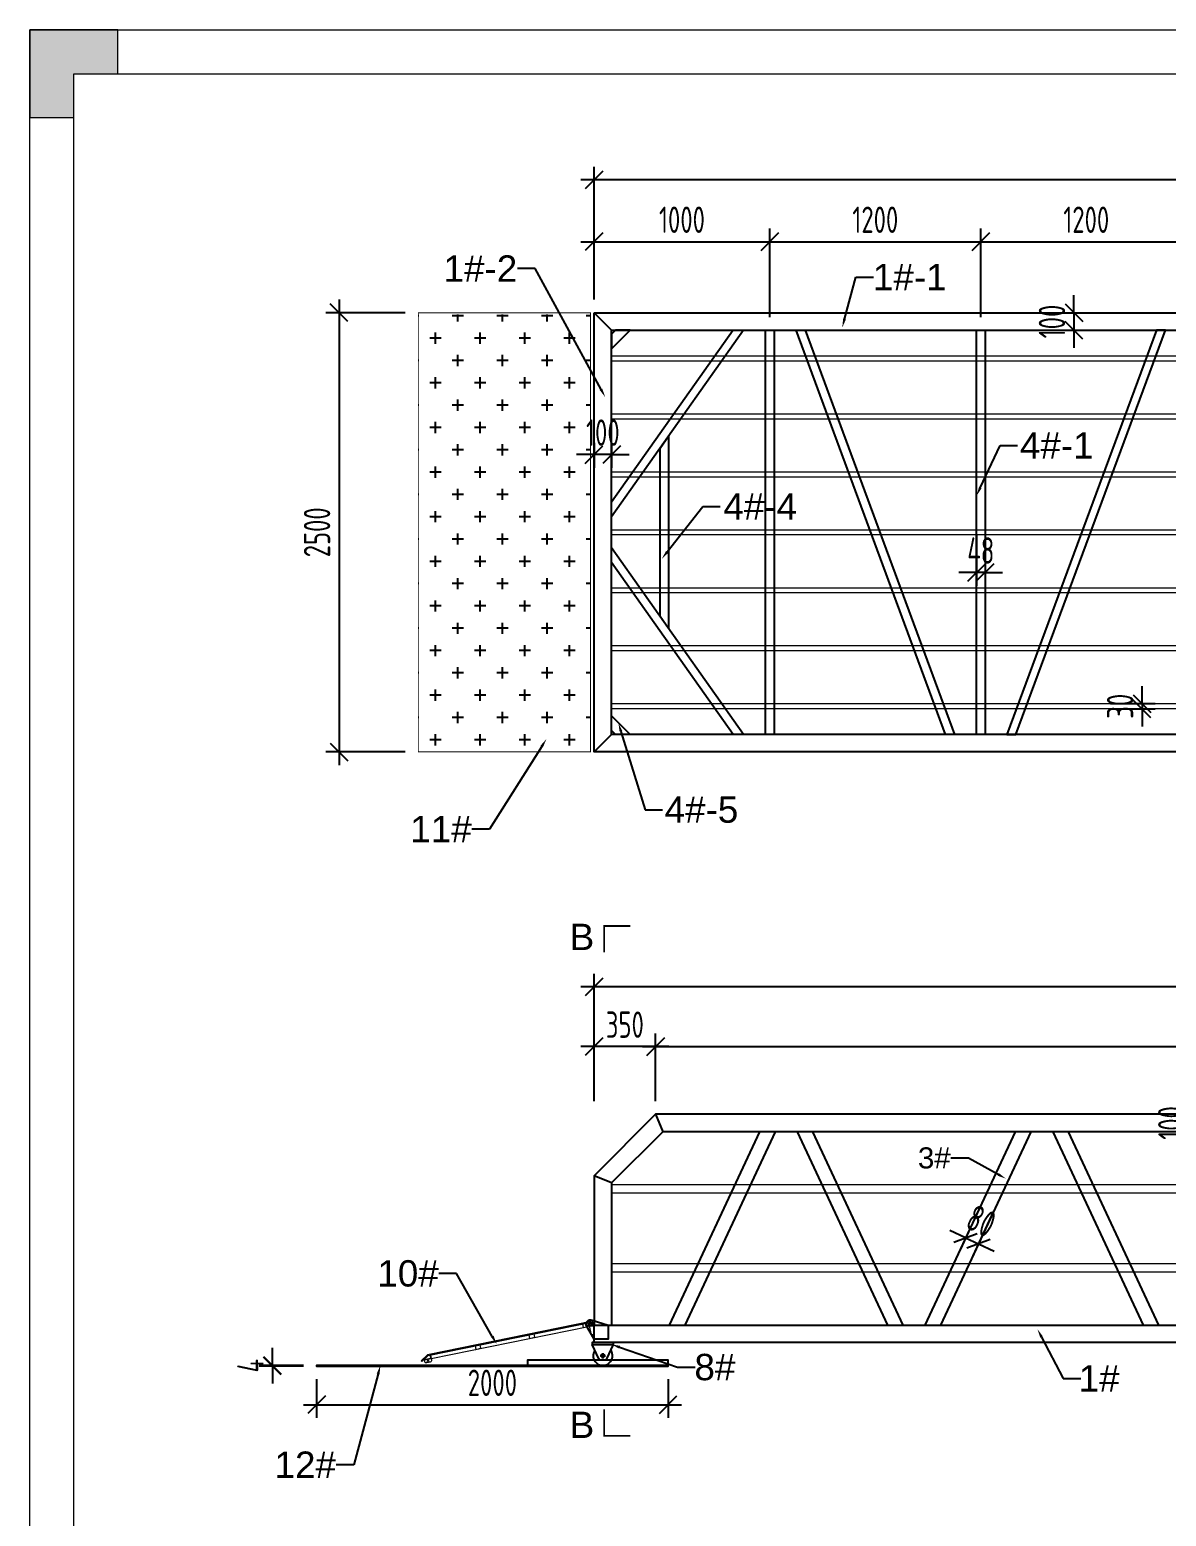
# Model space of a CAD drawing. Header units: millimetres. Extents: x 4 to 2106212, y -117026 to 198097.
# Drawn here: x 1805012 to 1811478, y 181656 to 190117 of the extents above; entities that cross this region are included whole.
import ezdxf
from ezdxf import colors
from ezdxf.entities.mleader import LeaderData, LeaderLine
from ezdxf.math import Vec2, Vec3

# ---------------------------------------------------------------- set-up
doc = ezdxf.new("R2010")
doc.units = ezdxf.units.MM
doc.linetypes.add('CENTER', pattern=[0.6, 0.375, -0.075, 0.075, -0.075])
doc.linetypes.add('CENTER2', pattern=[28.575, 19.05, -3.175, 3.175, -3.175])
for name, color, linetype, lineweight in [('加强板', 140, 'Continuous', 18), ('图框', 7, 'Continuous', 13), ('型材', 7, 'Continuous', 15), ('文本', 3, 'Continuous', 13), ('铝斜撑', 241, 'Continuous', 9), ('铝龙骨', 7, 'Continuous', 9)]:
    doc.layers.add(name, color=color, linetype=linetype, lineweight=lineweight)
for name, color, linetype in [('标注', 9, 'Continuous'), ('铝横梁', 220, 'Continuous'), ('铝通', 4, 'Continuous')]:
    doc.layers.add(name, color=color, linetype=linetype)
doc.styles.add('Arial', font='arial.ttf')
doc.styles.add('hztxt', font='ros1.shx', dxfattribs={"width": 0.8, "bigfont": 'hztxt.shx'})
doc.dimstyles.new('DIM-50', dxfattribs={"dimscale": 50, "dimtxt": 3, "dimasz": 2, "dimexe": 1.5, "dimexo": 1.5, "dimgap": 1, "dimtad": 1, "dimdec": 1, "dimdsep": 46, "dimtxsty": 'hztxt', "dimblk": 'OBLIQUE', "dimcen": 0, "dimdle": 1.5, "dimclrd": 9, "dimclre": 9, "dimclrt": 2, "dimadec": 1, "dimazin": 0, "dimtfac": 1, "dimtdec": 1, "dimtix": 1, "dimtmove": 2, "dimatfit": 3, "dimldrblk": 'OBLIQUE', "dimfxl": 15, "dimtolj": 1, "dimtzin": 0, "dimarcsym": 1})

# ---------------------------------------------------------------- blocks, each defined once
blk = doc.blocks.new('_Oblique')
at = {"color": 0, "linetype": 'ByBlock', "lineweight": -2}
blk.add_line((-0.5, -0.5), (0.5, 0.5), dxfattribs=at)
blk = doc.blocks.new('*D293')
at = {"layer": 'Defpoints', "color": 0, "transparency": 16777216}
for p in [(1808222.6, 184668.8), (1808222.6, 183944.3, 0), (1816222.6, 183944.3, 0)]:
    blk.add_point(p, dxfattribs=at)
at = {"layer": '标注', "color": 9, "lineweight": -2, "transparency": 16777216}
for p, q in [((1808222.6, 184019.3), (1808222.6, 184743.8)), ((1816222.6, 184019.3), (1816222.6, 184743.8)), ((1816297.6, 184668.8), (1808147.6, 184668.8))]:
    blk.add_line(p, q, dxfattribs=at)
at = {"layer": '标注', "color": 9, "lineweight": -2, "transparency": 16777216, "xscale": 100, "yscale": 100, "zscale": 100, "rotation": 180}
blk.add_blockref('_Oblique', (1808222.6, 184668.8), dxfattribs=at)
at = {"layer": '标注', "color": 9, "lineweight": -2, "transparency": 16777216, "xscale": 100, "yscale": 100, "zscale": 100}
blk.add_blockref('_Oblique', (1816222.6, 184668.8), dxfattribs=at)
at = {"layer": '标注', "color": 2, "transparency": 16777216, "insert": (1812222.6, 184793.8), "char_height": 150, "attachment_point": 5, "style": 'hztxt'}
blk.add_mtext('\\A1;8000', dxfattribs=at)
blk = doc.blocks.new('*D294')
at = {"layer": 'Defpoints', "color": 0, "transparency": 16777216}
for p in [(1807222.6, 188506.4, 0), (1806771.8, 186006.4), (1807222.5, 186006.4, 0)]:
    blk.add_point(p, dxfattribs=at)
at = {"layer": '标注', "color": 9, "lineweight": -2, "transparency": 16777216}
for p, q in [((1806771.8, 188581.4), (1806771.8, 185931.4)), ((1807147.6, 188506.4), (1806696.8, 188506.4)), ((1807147.5, 186006.4), (1806696.8, 186006.4))]:
    blk.add_line(p, q, dxfattribs=at)
at = {"layer": '标注', "color": 9, "lineweight": -2, "transparency": 16777216, "xscale": 100, "yscale": 100, "zscale": 100}
for p, rotation in [((1806771.8, 188506.4), 90), ((1806771.8, 186006.4), 270)]:
    blk.add_blockref('_Oblique', p, dxfattribs=dict(at, rotation=rotation))
at = {"layer": '标注', "color": 2, "transparency": 16777216, "insert": (1806646.8, 187256.4), "char_height": 150, "attachment_point": 5, "rotation": 90, "style": 'hztxt'}
blk.add_mtext('\\A1;2500', dxfattribs=at)
blk = doc.blocks.new('*D296')
at = {"layer": 'Defpoints', "color": 0, "transparency": 16777216}
for p in [(1808222.6, 189262.6), (1808222.6, 188506.4, 0), (1816222.7, 188506.4, 0)]:
    blk.add_point(p, dxfattribs=at)
at = {"layer": '标注', "color": 9, "lineweight": -2, "transparency": 16777216}
for p, q in [((1808222.6, 188581.4), (1808222.6, 189337.6)), ((1816222.7, 188581.4), (1816222.7, 189337.6)), ((1816297.7, 189262.6), (1808147.6, 189262.6))]:
    blk.add_line(p, q, dxfattribs=at)
at = {"layer": '标注', "color": 9, "lineweight": -2, "transparency": 16777216, "xscale": 100, "yscale": 100, "zscale": 100, "rotation": 180}
blk.add_blockref('_Oblique', (1808222.6, 189262.6), dxfattribs=at)
at = {"layer": '标注', "color": 9, "lineweight": -2, "transparency": 16777216, "xscale": 100, "yscale": 100, "zscale": 100}
blk.add_blockref('_Oblique', (1816222.7, 189262.6), dxfattribs=at)
at = {"layer": '标注', "color": 2, "transparency": 16777216, "insert": (1812222.6, 189387.6), "char_height": 150, "attachment_point": 5, "style": 'hztxt'}
blk.add_mtext('\\A1;8000', dxfattribs=at)
blk = doc.blocks.new('EB')
at = {"layer": '加强板'}
blk.add_lwpolyline([(1337537242.4, 365767056.4), (1337537242.4, 365767006.4), (1337537257.4, 365767006.4), (1337537267.4, 365767056.4)], close=True, dxfattribs=at)
at = {"layer": '铝通'}
blk.add_lwpolyline([(1337537285.1, 365767056, 0.668622), (1337537253.6, 365767089.8), (1337537162.4, 365767061.4), (1337537162.4, 365766981.4), (1337537242.4, 365766981.4)], format="xyb", close=True, dxfattribs=at)
blk.add_circle((1337537262.4, 365767066.4), 7, dxfattribs=at)
blk = doc.blocks.new('*D302')
at = {"layer": 'Defpoints', "color": 0, "transparency": 16777216}
for p in [(1811622.6, 188910.7), (1810422.6, 188406.4, 0), (1811622.6, 188406.4, 0)]:
    blk.add_point(p, dxfattribs=at)
at = {"layer": '标注', "color": 9, "lineweight": -2, "transparency": 16777216}
for p, q in [((1810422.6, 188481.4), (1810422.6, 188985.7)), ((1811622.6, 188481.4), (1811622.6, 188985.7)), ((1810347.6, 188910.7), (1811697.6, 188910.7))]:
    blk.add_line(p, q, dxfattribs=at)
at = {"layer": '标注', "color": 9, "lineweight": -2, "transparency": 16777216, "xscale": 100, "yscale": 100, "zscale": 100, "rotation": 180}
blk.add_blockref('_Oblique', (1810422.6, 188910.7), dxfattribs=at)
at = {"layer": '标注', "color": 9, "lineweight": -2, "transparency": 16777216, "xscale": 100, "yscale": 100, "zscale": 100}
blk.add_blockref('_Oblique', (1811622.6, 188910.7), dxfattribs=at)
at = {"layer": '标注', "color": 2, "transparency": 16777216, "insert": (1811022.6, 189035.7), "char_height": 150, "attachment_point": 5, "style": 'hztxt'}
blk.add_mtext('\\A1;1200', dxfattribs=at)
blk = doc.blocks.new('*D303')
at = {"layer": 'Defpoints', "color": 0, "transparency": 16777216}
for p in [(1810422.6, 188910.7), (1809222.6, 188406.4, 0), (1810422.6, 188406.4, 0)]:
    blk.add_point(p, dxfattribs=at)
at = {"layer": '标注', "color": 9, "lineweight": -2, "transparency": 16777216}
for p, q in [((1809222.6, 188481.4), (1809222.6, 188985.7)), ((1810422.6, 188481.4), (1810422.6, 188985.7)), ((1809147.6, 188910.7), (1810497.6, 188910.7))]:
    blk.add_line(p, q, dxfattribs=at)
at = {"layer": '标注', "color": 9, "lineweight": -2, "transparency": 16777216, "xscale": 100, "yscale": 100, "zscale": 100, "rotation": 180}
blk.add_blockref('_Oblique', (1809222.6, 188910.7), dxfattribs=at)
at = {"layer": '标注', "color": 9, "lineweight": -2, "transparency": 16777216, "xscale": 100, "yscale": 100, "zscale": 100}
blk.add_blockref('_Oblique', (1810422.6, 188910.7), dxfattribs=at)
at = {"layer": '标注', "color": 2, "transparency": 16777216, "insert": (1809822.6, 189035.7), "char_height": 150, "attachment_point": 5, "style": 'hztxt'}
blk.add_mtext('\\A1;1200', dxfattribs=at)
blk = doc.blocks.new('*D304')
at = {"layer": 'Defpoints', "color": 0, "transparency": 16777216}
for p in [(1809222.6, 188910.7), (1808222.6, 188506.4, 0), (1809222.6, 188406.4, 0)]:
    blk.add_point(p, dxfattribs=at)
at = {"layer": '标注', "color": 9, "lineweight": -2, "transparency": 16777216}
for p, q in [((1808222.6, 188581.4), (1808222.6, 188985.7)), ((1809222.6, 188481.4), (1809222.6, 188985.7)), ((1808147.6, 188910.7), (1809297.6, 188910.7))]:
    blk.add_line(p, q, dxfattribs=at)
at = {"layer": '标注', "color": 9, "lineweight": -2, "transparency": 16777216, "xscale": 100, "yscale": 100, "zscale": 100, "rotation": 180}
blk.add_blockref('_Oblique', (1808222.6, 188910.7), dxfattribs=at)
at = {"layer": '标注', "color": 9, "lineweight": -2, "transparency": 16777216, "xscale": 100, "yscale": 100, "zscale": 100}
blk.add_blockref('_Oblique', (1809222.6, 188910.7), dxfattribs=at)
at = {"layer": '标注', "color": 2, "transparency": 16777216, "insert": (1808722.6, 189035.7), "char_height": 150, "attachment_point": 5, "style": 'hztxt'}
blk.add_mtext('\\A1;1000', dxfattribs=at)
blk = doc.blocks.new('*D305')
at = {"layer": 'Defpoints', "color": 0, "transparency": 16777216}
for p in [(1811852, 183944.3, 0), (1811631.3, 183844.3), (1811852, 183844.3, 0)]:
    blk.add_point(p, dxfattribs=at)
at = {"layer": '标注', "color": 9, "lineweight": -2, "transparency": 16777216}
for p, q in [((1811631.3, 183944.3), (1811631.3, 184044.3)), ((1811777, 183944.3), (1811556.3, 183944.3)), ((1811631.3, 183944.3), (1811631.3, 183844.3)), ((1811777, 183844.3), (1811556.3, 183844.3)), ((1811631.3, 183844.3), (1811631.3, 183744.3))]:
    blk.add_line(p, q, dxfattribs=at)
at = {"layer": '标注', "color": 9, "lineweight": -2, "transparency": 16777216, "xscale": 100, "yscale": 100, "zscale": 100}
for p, rotation in [((1811631.3, 183944.3), 270), ((1811631.3, 183844.3), 90)]:
    blk.add_blockref('_Oblique', p, dxfattribs=dict(at, rotation=rotation))
at = {"layer": '标注', "color": 2, "transparency": 16777216, "insert": (1811506.3, 183894.3), "char_height": 150, "attachment_point": 5, "rotation": 90, "style": 'hztxt'}
blk.add_mtext('\\A1;100', dxfattribs=at)
blk = doc.blocks.new('*D307')
at = {"layer": 'Defpoints', "color": 0, "transparency": 16777216}
for p in [(1808222.6, 184328.9), (1808222.6, 183944.3, 0), (1808572.6, 183944.3, 0)]:
    blk.add_point(p, dxfattribs=at)
at = {"layer": '标注', "color": 9, "lineweight": -2, "transparency": 16777216}
for p, q in [((1808222.6, 184019.3), (1808222.6, 184403.9)), ((1808572.6, 184019.3), (1808572.6, 184403.9)), ((1808647.6, 184328.9), (1808147.6, 184328.9))]:
    blk.add_line(p, q, dxfattribs=at)
at = {"layer": '标注', "color": 9, "lineweight": -2, "transparency": 16777216, "xscale": 100, "yscale": 100, "zscale": 100, "rotation": 180}
blk.add_blockref('_Oblique', (1808222.6, 184328.9), dxfattribs=at)
at = {"layer": '标注', "color": 9, "lineweight": -2, "transparency": 16777216, "xscale": 100, "yscale": 100, "zscale": 100}
blk.add_blockref('_Oblique', (1808572.6, 184328.9), dxfattribs=at)
at = {"layer": '标注', "color": 2, "transparency": 16777216, "insert": (1808397.6, 184453.9), "char_height": 150, "attachment_point": 5, "style": 'hztxt'}
blk.add_mtext('\\A1;350', dxfattribs=at)
blk = doc.blocks.new('*D308')
at = {"layer": 'Defpoints', "color": 0, "transparency": 16777216}
for p in [(1815872.6, 184328.9), (1808572.6, 183944.3, 0), (1815872.6, 183944.3, 0)]:
    blk.add_point(p, dxfattribs=at)
at = {"layer": '标注', "color": 9, "lineweight": -2, "transparency": 16777216}
for p, q in [((1808572.6, 184019.3), (1808572.6, 184403.9)), ((1815872.6, 184019.3), (1815872.6, 184403.9)), ((1808497.6, 184328.9), (1815947.6, 184328.9))]:
    blk.add_line(p, q, dxfattribs=at)
at = {"layer": '标注', "color": 9, "lineweight": -2, "transparency": 16777216, "xscale": 100, "yscale": 100, "zscale": 100, "rotation": 180}
blk.add_blockref('_Oblique', (1808572.6, 184328.9), dxfattribs=at)
at = {"layer": '标注', "color": 9, "lineweight": -2, "transparency": 16777216, "xscale": 100, "yscale": 100, "zscale": 100}
blk.add_blockref('_Oblique', (1815872.6, 184328.9), dxfattribs=at)
at = {"layer": '标注', "color": 2, "transparency": 16777216, "insert": (1812222.6, 184453.9), "char_height": 150, "attachment_point": 5, "style": 'hztxt'}
blk.add_mtext('\\A1;7300', dxfattribs=at)
blk = doc.blocks.new('GW-R')
at = {"color": 3, "linetype": 'CENTER2'}
for p, q in [((8398.2, 1959.9), (8368.2, 1959.9)), ((8383.2, 1944.9), (8383.2, 1974.9))]:
    blk.add_line(p, q, dxfattribs=at)
at = {"color": 1, "linetype": 'CENTER', "ltscale": 0.52}
for p, q in [((8368.9, 1959.9), (8397.5, 1959.9)), ((8383.2, 1974.2), (8383.2, 1945.6))]:
    blk.add_line(p, q, dxfattribs=at)
blk.add_lwpolyline([(8443.2, 2034.9), (8323.2, 2034.9), (8323.2, 2024.9), (8443.2, 2024.9)], close=True)
at = {"color": 0}
for points in [[(8360.4, 1941.6), (8323.2, 2024.9)], [(8405.9, 1941.6), (8443.2, 2024.9)]]:
    blk.add_lwpolyline(points, dxfattribs=at)
blk.add_lwpolyline([(8405.9, 1941.6, -0.317501), (8396.5, 1934.9), (8369.9, 1934.9, -0.317501), (8360.4, 1941.6)], format="xyb")
blk.add_circle((8383.2, 1959.9), 9)
blk.add_circle((8383.2, 1959.9), 9)
blk.add_arc((8383.2, 1959.9), 55, 144.99437, 35.00563)
blk = doc.blocks.new('A$C32F71815')
at = {"layer": '铝斜撑', "linetype": 'Continuous'}
for p, q in [((3, 20), (0, 20)), ((0, 20), (0, 0)), ((40, 0), (0, 0)), ((3, 20), (3, 3)), ((40, 3), (3, 3)), ((40, 0), (40, 3))]:
    blk.add_line(p, q, dxfattribs=at)
blk = doc.blocks.new('tb')
at = {"lineweight": 0}
h = blk.add_hatch(dxfattribs=at)
h.set_pattern_fill('ANSI31', color=256, scale=0.125, style=0)
h.set_pattern_definition([(45, (-488846.90197, 126237.06756), (-0.2806330038, 0.28063300377), [])])
edge = h.paths.add_edge_path(flags=17)
edge.add_arc((0, 0), 6.5, 0, 360)
edge = h.paths.add_edge_path()
edge.add_arc((0, 0), 10, 0, 360)
for p, q in [((-15, -5), (-15, 15)), ((-15, 15), (943.1, 15)), ((-10, 10), (-10, -5)), ((941.6, 10), (-10, 10)), ((941.6, 10), (982.3, -16.4)), ((943.1, 15), (985, -12.2)), ((-10, -5), (-15, -5)), ((927.3, -10), (927.3, -20)), ((937.3, -30), (957.3, -30)), ((941.3, -23), (953.3, -23)), ((941.3, -30), (941.3, -23)), ((944.8, -23), (944.8, -7)), ((949.8, -23), (949.8, -7)), ((953.3, -30), (953.3, -23)), ((967.3, -10), (967.3, -20)), ((982.3, -16.4), (985, -12.2))]:
    blk.add_line(p, q, dxfattribs=at)
for points in [[(14.2, -10), (14.2, 10), (927.3, 10), (927.3, -10)], [(44.2, 10), (44.2, -10), (14.2, -10), (14.2, 10)], [(356.2, 10), (356.2, -10), (326.2, -10), (326.2, 10)], [(668.3, 10), (668.3, -10), (638.3, -10), (638.3, 10)]]:
    blk.add_lwpolyline(points, close=True, dxfattribs=at)
for radius in [10, 6.5]:
    blk.add_circle((0, 0), radius, dxfattribs=at)
for centre, start, end in [((937.3, -20), 180, 270), ((957.3, -20), 270, 0)]:
    blk.add_arc(centre, 10, start, end, dxfattribs=at)
blk.add_blockref('A$C32F71815', (927.3, -10), dxfattribs=at)
blk = doc.blocks.new('GW-TK')
at = {"layer": '图框', "linetype": 'Continuous', "lineweight": 0}
h = blk.add_hatch(color=256, dxfattribs=at)
h.dxf.hatch_style = 1
h.paths.add_polyline_path([(927183.55, 464715.01), (927183.55, 464705.01), (927188.55, 464705.01), (927188.55, 464710.01), (927193.56, 464710.01), (927193.56, 464715.01)])
blk.add_lwpolyline([(927188.55, 464705.01), (927188.55, 464710.01), (927193.56, 464710.01), (927193.56, 464715.01), (927183.55, 464715.01), (927183.55, 464705.01)], close=True, dxfattribs=at)
at = {"layer": '图框'}
for points in [[(927183.55, 464715.01), (927603.55, 464715.01), (927603.55, 464418.01), (927183.55, 464418.01)], [(927188.55, 464710.01), (927598.55, 464710.01), (927598.55, 464423.01), (927188.55, 464423.01)]]:
    blk.add_lwpolyline(points, close=True, dxfattribs=at)
blk = doc.blocks.new('*U451')
at = {"layer": '铝横梁', "color": 11}
blk.add_lwpolyline([(24, -1150), (-24, -1150), (-24, 1150), (24, 1150)], close=True, dxfattribs=at)
blk = doc.blocks.new('*U452')
at = {"color": 0, "linetype": 'ByBlock', "lineweight": -2, "transparency": 16777216}
for p in [(0, 0), (1200, 0), (2400, 0), (3600, 0), (4800, 0), (6000, 0)]:
    blk.add_blockref('*U451', p, dxfattribs=at)
blk = doc.blocks.new('*D466')
at = {"color": 9, "lineweight": -2, "transparency": 16777216}
for p, q in [((1810952.5, 188506.4), (1810952.5, 188606.4)), ((1810693.5, 188506.4), (1811027.5, 188506.4)), ((1810952.5, 188506.4), (1810952.5, 188406.4)), ((1810693.5, 188406.4), (1811027.5, 188406.4)), ((1810952.5, 188406.4), (1810952.5, 188306.4))]:
    blk.add_line(p, q, dxfattribs=at)
at = {"layer": 'Defpoints', "color": 0, "transparency": 16777216}
for p in [(1810618.5, 188506.4, 0), (1810618.5, 188406.4, 0), (1810952.5, 188406.4)]:
    blk.add_point(p, dxfattribs=at)
at = {"color": 9, "lineweight": -2, "transparency": 16777216, "xscale": 100, "yscale": 100, "zscale": 100}
for p, rotation in [((1810952.5, 188506.4), 270), ((1810952.5, 188406.4), 90)]:
    blk.add_blockref('_Oblique', p, dxfattribs=dict(at, rotation=rotation))
at = {"color": 2, "transparency": 16777216, "insert": (1810827.5, 188456.4), "char_height": 150, "attachment_point": 5, "rotation": 90, "style": 'hztxt'}
blk.add_mtext('\\A1;100', dxfattribs=at)
blk = doc.blocks.new('*D468')
at = {"color": 9, "lineweight": -2, "transparency": 16777216}
for p, q in [((1810398.6, 187241.9), (1810398.6, 186952.7)), ((1810446.6, 187241.9), (1810446.6, 186952.7)), ((1810398.6, 187027.7), (1810298.6, 187027.7)), ((1810446.6, 187027.7), (1810398.6, 187027.7)), ((1810446.6, 187027.7), (1810546.6, 187027.7))]:
    blk.add_line(p, q, dxfattribs=at)
at = {"layer": 'Defpoints', "color": 0, "transparency": 16777216}
for p in [(1810398.6, 187316.9, 0), (1810446.6, 187316.9, 0), (1810398.6, 187027.7)]:
    blk.add_point(p, dxfattribs=at)
at = {"color": 9, "lineweight": -2, "transparency": 16777216, "xscale": 100, "yscale": 100, "zscale": 100}
blk.add_blockref('_Oblique', (1810398.6, 187027.7), dxfattribs=at)
at = {"color": 9, "lineweight": -2, "transparency": 16777216, "xscale": 100, "yscale": 100, "zscale": 100, "rotation": 180}
blk.add_blockref('_Oblique', (1810446.6, 187027.7), dxfattribs=at)
at = {"color": 2, "transparency": 16777216, "insert": (1810422.6, 187152.7), "char_height": 150, "attachment_point": 5, "style": 'hztxt'}
blk.add_mtext('\\A1;48', dxfattribs=at)
blk = doc.blocks.new('*D470')
at = {"color": 9, "lineweight": -2, "transparency": 16777216}
for p, q in [((1811340.3, 186281.3), (1811340.3, 186381.3)), ((1811160.2, 186281.3), (1811415.3, 186281.3)), ((1811160.2, 186251.3), (1811415.3, 186251.3)), ((1811340.3, 186281.3), (1811340.3, 186251.3)), ((1811340.3, 186251.3), (1811340.3, 186151.3))]:
    blk.add_line(p, q, dxfattribs=at)
at = {"layer": 'Defpoints', "color": 0, "transparency": 16777216}
for p in [(1811085.2, 186281.3, 0), (1811085.2, 186251.3, 0), (1811340.3, 186251.3)]:
    blk.add_point(p, dxfattribs=at)
at = {"color": 9, "lineweight": -2, "transparency": 16777216, "xscale": 100, "yscale": 100, "zscale": 100}
for p, rotation in [((1811340.3, 186281.3), 270), ((1811340.3, 186251.3), 90)]:
    blk.add_blockref('_Oblique', p, dxfattribs=dict(at, rotation=rotation))
at = {"color": 2, "transparency": 16777216, "insert": (1811215.3, 186266.3), "char_height": 150, "attachment_point": 5, "rotation": 90, "style": 'hztxt'}
blk.add_mtext('\\A1;30', dxfattribs=at)
blk = doc.blocks.new('*U471')
at = {"layer": '铝龙骨', "color": 7}
blk.add_lwpolyline([(-3900, -15), (-3900, 15), (3900, 15), (3900, -15)], close=True, dxfattribs=at)
blk = doc.blocks.new('*U472')
at = {"color": 0, "linetype": 'ByBlock', "lineweight": -2, "transparency": 16777216}
for p in [(0, 1980), (0, 1650), (0, 1320), (0, 990), (0, 660), (0, 330), (0, 0)]:
    blk.add_blockref('*U471', p, dxfattribs=at)
blk = doc.blocks.new('*D473')
at = {"color": 9, "lineweight": -2, "transparency": 16777216}
for p, q in [((1808222.6, 187699), (1808122.6, 187699)), ((1808222.6, 187766.3), (1808222.6, 187624)), ((1808322.6, 187699), (1808222.6, 187699)), ((1808322.6, 187766.3), (1808322.6, 187624)), ((1808322.6, 187699), (1808422.6, 187699))]:
    blk.add_line(p, q, dxfattribs=at)
at = {"layer": 'Defpoints', "color": 0, "transparency": 16777216}
for p in [(1808222.6, 187841.3, 0), (1808322.6, 187841.3, 0), (1808222.6, 187699)]:
    blk.add_point(p, dxfattribs=at)
at = {"color": 9, "lineweight": -2, "transparency": 16777216, "xscale": 100, "yscale": 100, "zscale": 100}
blk.add_blockref('_Oblique', (1808222.6, 187699), dxfattribs=at)
at = {"color": 9, "lineweight": -2, "transparency": 16777216, "xscale": 100, "yscale": 100, "zscale": 100, "rotation": 180}
blk.add_blockref('_Oblique', (1808322.6, 187699), dxfattribs=at)
at = {"color": 2, "transparency": 16777216, "insert": (1808272.6, 187824), "char_height": 150, "attachment_point": 5, "style": 'hztxt'}
blk.add_mtext('\\A1;100', dxfattribs=at)
blk = doc.blocks.new('*D476')
at = {"color": 9, "lineweight": -2, "transparency": 16777216}
for p, q in [((1810423, 183426.3), (1810304.5, 183172.5)), ((1810495.5, 183392.5), (1810377, 183138.6)), ((1810336.2, 183240.4), (1810245.6, 183282.7)), ((1810336.2, 183240.4), (1810408.7, 183206.6)), ((1810408.7, 183206.6), (1810499.3, 183164.3))]:
    blk.add_line(p, q, dxfattribs=at)
at = {"layer": 'Defpoints', "color": 0, "transparency": 16777216}
for p in [(1810454.7, 183494.3, 0), (1810527.2, 183460.4, 0), (1810408.7, 183206.6)]:
    blk.add_point(p, dxfattribs=at)
at = {"color": 9, "lineweight": -2, "transparency": 16777216, "xscale": 100, "yscale": 100, "zscale": 100}
for p, rotation in [((1810336.2, 183240.4), 334.9756060911737), ((1810408.7, 183206.6), 154.9756060911737)]:
    blk.add_blockref('_Oblique', p, dxfattribs=dict(at, rotation=rotation))
at = {"color": 2, "transparency": 16777216, "insert": (1810425.4, 183336.8), "char_height": 150, "attachment_point": 5, "rotation": 334.97561, "style": 'hztxt'}
blk.add_mtext('\\A1;80', dxfattribs=at)
blk = doc.blocks.new('*D2388')
at = {"layer": 'Defpoints', "color": 0, "transparency": 16777216}
for p in [(1806644.3, 182510.4, 0), (1808644.3, 182510.4, 0), (1808644.3, 182290.2)]:
    blk.add_point(p, dxfattribs=at)
at = {"layer": '标注', "color": 9, "lineweight": -2, "transparency": 16777216}
for p, q in [((1806644.3, 182435.4), (1806644.3, 182215.2)), ((1808644.3, 182435.4), (1808644.3, 182215.2)), ((1806569.3, 182290.2), (1808719.3, 182290.2))]:
    blk.add_line(p, q, dxfattribs=at)
at = {"layer": '标注', "color": 9, "lineweight": -2, "transparency": 16777216, "xscale": 100, "yscale": 100, "zscale": 100, "rotation": 180}
blk.add_blockref('_Oblique', (1806644.3, 182290.2), dxfattribs=at)
at = {"layer": '标注', "color": 9, "lineweight": -2, "transparency": 16777216, "xscale": 100, "yscale": 100, "zscale": 100}
blk.add_blockref('_Oblique', (1808644.3, 182290.2), dxfattribs=at)
at = {"layer": '标注', "color": 2, "transparency": 16777216, "insert": (1807644.3, 182415.2), "char_height": 150, "attachment_point": 5, "style": 'hztxt'}
blk.add_mtext('\\A1;2000', dxfattribs=at)
blk = doc.blocks.new('*D2389')
at = {"layer": 'Defpoints', "color": 0, "transparency": 16777216}
for p in [(1806392.5, 182510.4), (1806644.3, 182514.4, 0), (1806644.3, 182510.4, 0)]:
    blk.add_point(p, dxfattribs=at)
at = {"layer": '标注', "color": 9, "lineweight": -2, "transparency": 16777216}
for p, q in [((1806392.5, 182514.4), (1806392.5, 182614.4)), ((1806569.3, 182514.4), (1806317.5, 182514.4)), ((1806569.3, 182510.4), (1806317.5, 182510.4)), ((1806392.5, 182514.4), (1806392.5, 182510.4)), ((1806392.5, 182510.4), (1806392.5, 182410.4))]:
    blk.add_line(p, q, dxfattribs=at)
at = {"layer": '标注', "color": 9, "lineweight": -2, "transparency": 16777216, "xscale": 100, "yscale": 100, "zscale": 100}
for p, rotation in [((1806392.5, 182514.4), 270), ((1806392.5, 182510.4), 90)]:
    blk.add_blockref('_Oblique', p, dxfattribs=dict(at, rotation=rotation))
at = {"layer": '标注', "color": 2, "transparency": 16777216, "insert": (1806267.5, 182512.4), "char_height": 150, "attachment_point": 5, "rotation": 90, "style": 'hztxt'}
blk.add_mtext('\\A1;4', dxfattribs=at)

msp = doc.modelspace()

# ---------------------------------------------------------------- hatches: boundary and pattern name
h = msp.add_hatch()
h.set_pattern_fill('CROSS', color=252, scale=20, angle=90)
h.set_pattern_definition([(90, (-105807.11, -6488.61), (-127, 127), [63.5, -190.5]), (180, (-105775.36, -6456.86), (-127, -127), [63.5, -190.5])])
h.paths.add_polyline_path([(1808202.6013, 188496.3166), (1807222.6511, 188496.3166), (1807222.6511, 186006.3463), (1808202.6013, 186006.3463)])

# ---------------------------------------------------------------- linework, layer by layer
at = {"const_width": 5, "elevation": 0.0005}
msp.add_lwpolyline([(1807222.6511, 186006.3463), (1808202.6013, 186006.3463), (1808202.6013, 188506.3463), (1807222.6511, 188506.3463)], close=True, dxfattribs=at)
at = {"const_width": 10, "elevation": -0.0005}
for points in [[(1808279.5572, 184865.692), (1808279.5572, 185015.692), (1808429.5572, 185015.692)], [(1808279.5572, 182263.6983), (1808279.5572, 182113.6983), (1808429.5572, 182113.6983)]]:
    msp.add_lwpolyline(points, dxfattribs=at)
at = {"elevation": 0.0005}
msp.add_lwpolyline([(1808644.3332, 182514.4086), (1808644.3332, 182544.4086), (1807844.3332, 182544.4086), (1807844.3332, 182514.4086)], dxfattribs=at)
at = {"color": 7, "elevation": 0.0005}
msp.add_lwpolyline([(1808644.3332, 182514.4086), (1806644.3134, 182514.4086), (1806644.3134, 182510.4086), (1808644.3332, 182510.4086), (1808644.3332, 182514.4086)], dxfattribs=at)
at = {"layer": '型材', "elevation": 0.0005}
for points in [[(1808322.6013, 183544.2687), (1816122.6013, 183544.2687), (1816122.6013, 183494.2687), (1808322.6013, 183494.2687)], [(1808322.6013, 183094.2687), (1816122.6013, 183094.2687), (1816122.6013, 183044.2687), (1808322.6013, 183044.2687)]]:
    msp.add_lwpolyline(points, close=True, dxfattribs=at)
at = {"layer": '铝横梁', "color": 11, "elevation": 0.0005}
for points in [[(1808428.673, 188406.3712), (1808343.8202, 188406.3712), (1808322.6013, 188385.1523), (1808322.6013, 188300.2994)], [(1809371.6013, 188406.3712), (1809422.7801, 188406.3712), (1810273.6013, 186106.3214), (1810222.4222, 186106.3214)], [(1811473.6013, 188406.3712), (1811422.4225, 188406.3712), (1810571.6013, 186106.3214), (1810622.7804, 186106.3214)], [(1808598.5839, 187735.1926), (1808646.5839, 187803.0145), (1808646.5839, 186709.6781), (1808598.5839, 186777.5)], [(1808428.673, 186106.3214), (1808343.8202, 186106.3214), (1808322.6013, 186127.5403), (1808322.6013, 186212.3932)]]:
    msp.add_lwpolyline(points, close=True, dxfattribs=at)
for points in [[(1809073.6013, 188406.3712), (1808322.6013, 187345.2415)], [(1809014.7961, 188406.3712), (1808322.6013, 187428.3306)], [(1809073.6013, 186106.3214), (1808322.6013, 187167.4511)], [(1809014.7961, 186106.3214), (1808322.6013, 187084.362)]]:
    msp.add_lwpolyline(points, dxfattribs=at)
at = {"layer": '铝横梁', "color": 6, "elevation": 0.0005}
for points in [[(1809164.1327, 183844.2624), (1808650.624, 182744.2624)], [(1809252.4205, 183844.2624), (1808738.9118, 182744.2624)], [(1809377.8275, 183844.2624), (1809891.3362, 182744.2624)], [(1809466.1153, 183844.2624), (1809979.624, 182744.2624)], [(1810618.1327, 183844.2624), (1810104.624, 182744.2624)], [(1810706.4205, 183844.2624), (1810192.9118, 182744.2624)], [(1810831.8275, 183844.2624), (1811345.3362, 182744.2624)], [(1810920.1153, 183844.2624), (1811433.624, 182744.2624)]]:
    msp.add_lwpolyline(points, dxfattribs=at)
at = {"layer": '铝通', "color": 4, "elevation": 0.0005}
for points in [[(1808322.6013, 188406.3712), (1808222.6013, 188506.3712)], [(1808322.7267, 186106.3214), (1808222.6013, 186006.3214)], [(1816222.6013, 182744.2624), (1816222.6013, 183594.2624), (1815872.6013, 183944.2624), (1808572.6013, 183944.2624), (1808222.6013, 183594.2624), (1808222.6013, 182744.2624)], [(1808572.6013, 183944.2624), (1808614.0227, 183844.2624)], [(1816122.6013, 182744.2624), (1816122.6013, 183552.8411), (1815831.1799, 183844.2624), (1808614.0227, 183844.2624), (1808322.6013, 183552.8411), (1808322.6013, 182744.2624)], [(1808322.6013, 183552.8411), (1808222.6013, 183594.2624)], [(1808222.6013, 182744.2624), (1816222.6013, 182744.2624), (1816222.6013, 182644.2624), (1808222.6013, 182644.2624), (1808222.6013, 182744.2624)]]:
    msp.add_lwpolyline(points, dxfattribs=at)
for points in [[(1808222.6013, 188506.3712), (1816222.6511, 188506.3712), (1816222.6511, 186006.3214), (1808222.6013, 186006.3214)], [(1808322.6013, 188406.3712), (1816122.6511, 188406.3712), (1816122.6511, 186106.3214), (1808322.6013, 186106.3214)]]:
    msp.add_lwpolyline(points, close=True, dxfattribs=at)
at = {"layer": '铝通'}
msp.add_circle((1808202.6044, 182749.2624, 0.0005), 7, dxfattribs=at)

# ---------------------------------------------------------------- block references
for name, p in [('*U452', (1809222.6013, 187256.3463, 0.0005)), ('*U472', (1812222.5637, 186266.3214, 0.001)), ('GW-R', (1799889.4045, 180609.3344, 0.0005))]:
    msp.add_blockref(name, p)
at = {"xscale": -1, "rotation": 11.54607630109346}
msp.add_blockref('tb', (1808202.6044, 182749.2624, 0.0005), dxfattribs=at)
at = {"layer": '型材', "color": 22, "xscale": -1}
msp.add_blockref('EB', (1339345464.9773, -365584317.1653, 0.0005), dxfattribs=at)
at = {"layer": '文本', "xscale": 50, "yscale": 50, "zscale": 50}
msp.add_blockref('GW-TK', (-44554165.2262, -23045633.3238), dxfattribs=at)

# ---------------------------------------------------------------- texts
at = {"char_height": 150, "style": 'Arial'}
for insert, attachment_point in [((1808083.816, 185028.3361, -0.0005), 1), ((1808083.816, 182101.0542, -0.0005), 7)]:
    msp.add_mtext_dynamic_manual_height_columns('B', width=409.099518, gutter_width=12.5, heights=[0], dxfattribs=dict(at, insert=insert, attachment_point=attachment_point))

# ---------------------------------------------------------------- dimensions: what is measured, and where the dimension line sits
dim = msp.add_linear_dim(base=(1810952.4682, 188406.3712), p1=(1810618.462, 188506.3712, 0.0005), p2=(1810618.462, 188406.3712, 0.0005), angle=90, dimstyle='DIM-50')
dim.commit()
dim.dimension.update_dxf_attribs({"geometry": '*D466', "text_midpoint": (1810827.4682, 188456.3712)})
for p1, p2, distance, picture, middle in [((1808322.6013, 187841.2855, 0.0005), (1808222.6013, 187841.2855, 0.0005), 142.2835, '*D473', (1808272.6013, 187824.002)), ((1811085.1782, 186281.3214, 0.001), (1811085.1782, 186251.3214, 0.001), 255.1598, '*D470', (1811215.338, 186266.3214)), ((1810454.7465, 183494.2687, 0.0005), (1810527.2367, 183460.4284, 0.0005), -280.1579, '*D476', (1810425.3592, 183336.7557))]:
    dim = msp.add_aligned_dim(p1=p1, p2=p2, distance=distance, dimstyle='DIM-50')
    dim.commit()
    dim.dimension.update_dxf_attribs({"geometry": picture, "text_midpoint": middle})
dim = msp.add_linear_dim(base=(1810398.6013, 187027.6543), p1=(1810446.6013, 187316.8802, 0.0005), p2=(1810398.6013, 187316.8802, 0.0005), dimstyle='DIM-50')
dim.commit()
dim.dimension.update_dxf_attribs({"geometry": '*D468', "text_midpoint": (1810422.6013, 187152.6543)})
at = {"layer": '标注'}
for base, p1, p2, picture, middle in [((1808222.6013, 189262.5883), (1816222.6511, 188506.3712, 0.0005), (1808222.6013, 188506.3712, 0.0005), '*D296', (1812222.6262, 189387.5883)), ((1809222.6013, 188910.7498), (1808222.6013, 188506.3712, 0.0005), (1809222.6013, 188406.3712, 0.0005), '*D304', (1808722.6013, 189035.7498)), ((1810422.6013, 188910.7498), (1809222.6013, 188406.3712, 0.0005), (1810422.6013, 188406.3712, 0.0005), '*D303', (1809822.6013, 189035.7498)), ((1811622.6013, 188910.7498), (1810422.6013, 188406.3712, 0.0005), (1811622.6013, 188406.3712, 0.0005), '*D302', (1811022.6013, 189035.7498)), ((1808222.6013, 184328.938), (1808572.6013, 183944.2624, 0.0005), (1808222.6013, 183944.2624, 0.0005), '*D307', (1808397.6013, 184453.938)), ((1808644.3332, 182290.2102), (1806644.3134, 182510.4086, 0.0005), (1808644.3332, 182510.4086, 0.0005), '*D2388', (1807644.3233, 182415.2102))]:
    dim = msp.add_linear_dim(base=base, p1=p1, p2=p2, dimstyle='DIM-50', dxfattribs=at)
    dim.commit()
    dim.dimension.update_dxf_attribs({"geometry": picture, "text_midpoint": middle})
for base, p1, p2, angle, picture, middle in [((1806771.8052, 186006.3712), (1807222.6013, 188506.3712, 0.0005), (1807222.4511, 186006.3712, 0.0005), 90, '*D294', (1806646.8052, 187256.3712)), ((1815872.6013, 184328.938), (1808572.6013, 183944.2624, 0.0005), (1815872.6013, 183944.2624, 0.0005), 180, '*D308', (1812222.6013, 184453.938)), ((1811631.267, 183844.2624), (1811852.0233, 183944.2624, 0.0005), (1811852.0233, 183844.2624, 0.0005), 90, '*D305', (1811506.267, 183894.2624)), ((1806392.497, 182510.4086), (1806644.3134, 182514.4086, 0.0005), (1806644.3134, 182510.4086, 0.0005), 90, '*D2389', (1806267.497, 182512.4086))]:
    dim = msp.add_linear_dim(base=base, p1=p1, p2=p2, angle=angle, dimstyle='DIM-50', dxfattribs=at)
    dim.commit()
    dim.dimension.update_dxf_attribs({"geometry": picture, "text_midpoint": middle})
dim = msp.add_aligned_dim(p1=(1816222.6013, 183944.2624, 0.0005), p2=(1808222.6013, 183944.2624, 0.0005), distance=-724.4948, dimstyle='DIM-50', dxfattribs=at)
dim.commit()
dim.dimension.update_dxf_attribs({"geometry": '*D293', "text_midpoint": (1812222.6013, 184793.7572)})

# ---------------------------------------------------------------- leaders
at = {"layer": '标注', "color": 6}
ml = msp.add_multileader_mtext('Standard', dxfattribs=at)
ml.set_content('1#-2', color=6, style='Arial')
ml.set_leader_properties(color=9)
ml.build(insert=Vec2(0, 0))
ml.multileader.update_dxf_attribs({"dogleg_length": 100, "arrow_head_size": 50})
ctx = ml.context
ctx.base_point, ctx.char_height, ctx.arrow_head_size, ctx.landing_gap_size, ctx.plane_origin = Vec3(1807399.0936, 188757.9554, -0.0005), 150, 50, 1, Vec3(1809632.3003, 190062.2321, -0.0005)
ctx.text_align_type = 2
notes = []
notes.append((ctx, [(1, (1, 1, 0), (1807886.6325, 188757.9554, -0.0005), (-1, 0), 100, [(0, [(1808286.2612, 188025.8543, -0.0005)], 0, [])])]))
ctx.mtext.insert, ctx.mtext.alignment, ctx.mtext.flow_direction = Vec3(1807785.6325, 188832.9554, -0.0005), 3, 5
ml = msp.add_multileader_mtext('Standard', dxfattribs=at)
ml.set_content('1#-1', color=6, style='Arial')
ml.set_leader_properties(color=9)
ml.build(insert=Vec2(0, 0))
ml.multileader.update_dxf_attribs({"dogleg_length": 100, "arrow_head_size": 50})
ctx = ml.context
ctx.base_point, ctx.char_height, ctx.arrow_head_size, ctx.landing_gap_size, ctx.plane_origin = Vec3(1809811.6938, 188709.5336, -0.0005), 150, 50, 1, Vec3(1813874.9585, 190322.8481, -0.0005)
ctx.text_align_type = 2
notes.append((ctx, [(0, (1, 1, 0), (1809711.6938, 188709.5336, -0.0005), (1, 0), 100, [(0, [(1809634.4909, 188422.2531, -0.0005)], 0, [])])]))
ctx.mtext.insert, ctx.mtext.alignment, ctx.mtext.flow_direction = Vec3(1810228.2199, 188784.5336, -0.0005), 3, 5
ml = msp.add_multileader_mtext('Standard', dxfattribs=at)
ml.set_content('4#-1', color=6, style='Arial')
ml.set_leader_properties(color=9)
ml.build(insert=Vec2(0, 0))
ml.multileader.update_dxf_attribs({"dogleg_length": 100, "arrow_head_size": 50})
ctx = ml.context
ctx.base_point, ctx.char_height, ctx.arrow_head_size, ctx.landing_gap_size, ctx.plane_origin = Vec3(1810632.1846, 187750.8038, -0.001), 150, 50, 1, Vec3(1815634.3772, 188747.303, -0.001)
ctx.text_align_type = 2
notes.append((ctx, [(1, (1, 1, 0), (1810532.1846, 187750.8038, -0.001), (1, 0), 100, [(0, [(1810398.4901, 187464.8532, -0.001)], 0, [])])]))
ctx.mtext.insert, ctx.mtext.alignment, ctx.mtext.flow_direction = Vec3(1811064.3983, 187825.8038, -0.001), 3, 5
ml = msp.add_multileader_mtext('Standard', dxfattribs=at)
ml.set_content('4#-4', color=6, style='Arial')
ml.set_leader_properties(color=9)
ml.build(insert=Vec2(0, 0))
ml.multileader.update_dxf_attribs({"dogleg_length": 100, "arrow_head_size": 50})
ctx = ml.context
ctx.base_point, ctx.char_height, ctx.arrow_head_size, ctx.landing_gap_size, ctx.plane_origin = Vec3(1808940.5033, 187404.1072, -0.001), 150, 50, 1, Vec3(1813843.8014, 188387.9918, -0.001)
ctx.text_align_type = 2
notes.append((ctx, [(1, (1, 1, 0), (1808840.5033, 187404.1072, -0.001), (1, 0), 100, [(0, [(1808607.9143, 187105.542, -0.001)], 0, [])])]))
ctx.mtext.insert, ctx.mtext.alignment, ctx.mtext.flow_direction = Vec3(1809377.6556, 187479.1072, -0.001), 3, 5
ml = msp.add_multileader_mtext('Standard', dxfattribs=at)
ml.set_content('4#-5', color=6, style='Arial')
ml.set_leader_properties(color=9)
ml.build(insert=Vec2(0, 0))
ml.multileader.update_dxf_attribs({"dogleg_length": 100, "arrow_head_size": 50})
ctx = ml.context
ctx.base_point, ctx.char_height, ctx.arrow_head_size, ctx.landing_gap_size, ctx.plane_origin = Vec3(1808612.8099, 185677.1384), 150, 50, 1, Vec3(1810047.5276, 187390.6182)
ctx.text_align_type = 2
notes.append((ctx, [(0, (1, 1, 0), (1808512.8099, 185677.1384), (1, 0), 100, [(0, [(1808361.1348, 186170.9807)], 0, [])])]))
ctx.mtext.insert, ctx.mtext.alignment, ctx.mtext.flow_direction = Vec3(1809043.0869, 185753.3972), 3, 5
ml = msp.add_multileader_mtext('Standard', dxfattribs=at)
ml.set_content('11#', color=6, style='Arial')
ml.set_leader_properties(color=9)
ml.build(insert=Vec2(0, 0))
ml.multileader.update_dxf_attribs({"dogleg_length": 100, "arrow_head_size": 50})
ctx = ml.context
ctx.base_point, ctx.char_height, ctx.arrow_head_size, ctx.landing_gap_size, ctx.plane_origin = Vec3(1807201.3936, 185567.144, -0.0026), 150, 50, 1, Vec3(1811804.9759, 188002.5953, -0.0026)
ctx.text_align_type = 2
notes.append((ctx, [(1, (1, 1, 0), (1807627.5409, 185567.144, -0.0026), (-1, 0), 100, [(0, [(1807951.6511, 186079.7714, -0.0026)], 0, [])])]))
ctx.mtext.insert, ctx.mtext.alignment, ctx.mtext.flow_direction = Vec3(1807526.5409, 185642.144, -0.0026), 3, 5
ml = msp.add_multileader_mtext('Standard', dxfattribs=at)
ml.set_content('3#', color=6, style='Arial')
ml.set_leader_properties(color=9)
ml.build(insert=Vec2(0, 0))
ml.multileader.update_dxf_attribs({"dogleg_length": 100, "arrow_head_size": 50})
ctx = ml.context
ctx.base_point, ctx.char_height, ctx.arrow_head_size, ctx.landing_gap_size, ctx.plane_origin = Vec3(1810072.9707, 183694.4312), 120, 50, 1, Vec3(1814543.5297, 184400.2898)
ctx.text_align_type = 2
notes.append((ctx, [(0, (1, 1, 0), (1810352.2695, 183694.4312), (-1, 0), 100, [(0, [(1810565.2012, 183577.4492)], 0, [])])]))
ctx.mtext.insert, ctx.mtext.width, ctx.mtext.alignment, ctx.mtext.flow_direction = Vec3(1810251.2695, 183755.4953), 139.491299, 3, 5
ml = msp.add_multileader_mtext('Standard', dxfattribs=at)
ml.set_content('10#', color=6, style='Arial')
ml.set_leader_properties(color=9)
ml.build(insert=Vec2(0, 0))
ml.multileader.update_dxf_attribs({"dogleg_length": 100, "arrow_head_size": 50})
ctx = ml.context
ctx.base_point, ctx.char_height, ctx.arrow_head_size, ctx.landing_gap_size, ctx.plane_origin = Vec3(1807014.1409, 183036.9566, -0.0026), 150, 50, 1, Vec3(1810157.0556, 184695.3624, -0.0026)
ctx.text_align_type = 2
notes.append((ctx, [(1, (1, 1, 0), (1807440.2883, 183036.9566, -0.0026), (-1, 0), 100, [(0, [(1807668.4133, 182636.0117, -0.0026)], 0, [])])]))
ctx.mtext.insert, ctx.mtext.alignment, ctx.mtext.flow_direction = Vec3(1807339.2883, 183113.2155, -0.0026), 3, 5
ml = msp.add_multileader_mtext('Standard', dxfattribs=at)
ml.set_content('1#', color=6, style='Arial')
ml.set_leader_properties(color=9)
ml.build(insert=Vec2(0, 0))
ml.multileader.update_dxf_attribs({"dogleg_length": 100, "arrow_head_size": 50})
ctx = ml.context
ctx.base_point, ctx.char_height, ctx.arrow_head_size, ctx.landing_gap_size, ctx.plane_origin = Vec3(1810990.9097, 182440.3189, 0.0005), 150, 50, 1, Vec3(1810944.4004, 182872.2589, 0.0005)
ctx.text_align_type = 2
notes.append((ctx, [(0, (1, 1, 0), (1810890.9097, 182440.3189, 0.0005), (1, 0), 100, [(0, [(1810745.3571, 182719.7533, 0.0005)], 0, [])])]))
ctx.mtext.insert, ctx.mtext.alignment, ctx.mtext.flow_direction = Vec3(1811212.5036, 182515.3189, 0.0005), 3, 5
ml = msp.add_multileader_mtext('Standard', dxfattribs=at)
ml.set_content('8#', color=6, style='Arial')
ml.set_leader_properties(color=9)
ml.build(insert=Vec2(0, 0))
ml.multileader.update_dxf_attribs({"dogleg_length": 100, "arrow_head_size": 50})
ctx = ml.context
ctx.base_point, ctx.char_height, ctx.arrow_head_size, ctx.landing_gap_size, ctx.plane_origin = Vec3(1808797.7613, 182503.7516), 150, 50, 1, Vec3(1806581.651, -422539.6526)
ctx.text_align_type = 2
notes.append((ctx, [(1, (1, 1, 0), (1808697.7613, 182503.7516), (1, 0), 100, [(0, [(1808320.1654, 182634.3292)], 0, [])])]))
ctx.mtext.insert, ctx.mtext.alignment, ctx.mtext.flow_direction = Vec3(1809026.5212, 182580.0105), 3, 5
ml = msp.add_multileader_mtext('Standard', dxfattribs=at)
ml.set_content('12#', color=6, style='Arial')
ml.set_leader_properties(color=9)
ml.build(insert=Vec2(0, 0))
ml.multileader.update_dxf_attribs({"dogleg_length": 100, "arrow_head_size": 50})
ctx = ml.context
ctx.base_point, ctx.char_height, ctx.arrow_head_size, ctx.landing_gap_size, ctx.plane_origin = Vec3(1806429.4224, 181947.8744, -0.0026), 150, 50, 1, Vec3(1803766.393, 183846.1667, -0.0026)
ctx.text_align_type = 2
notes.append((ctx, [(0, (1, 1, 0), (1806855.5697, 181947.8744, -0.0026), (-1, 0), 100, [(0, [(1807007.247, 182514.4086, -0.0026)], 0, [])])]))
ctx.mtext.insert, ctx.mtext.alignment, ctx.mtext.flow_direction = Vec3(1806754.5697, 182024.1534, -0.0026), 3, 5
for ctx, leaders in notes:
    for number, flags, end, landing, length, lines in leaders:
        leader = LeaderData()
        leader.index, (leader.has_last_leader_line, leader.has_dogleg_vector, leader.attachment_direction) = number, flags
        leader.last_leader_point, leader.dogleg_vector, leader.dogleg_length = Vec3(end), Vec3(landing), length
        for number, points, colour, breaks in lines:
            line = LeaderLine()
            line.index, line.vertices, line.color, line.breaks = number, Vec3.list(points), colors.encode_raw_color(colour), breaks
            leader.lines.append(line)
        ctx.leaders.append(leader)

doc.saveas('drawing.dxf')
